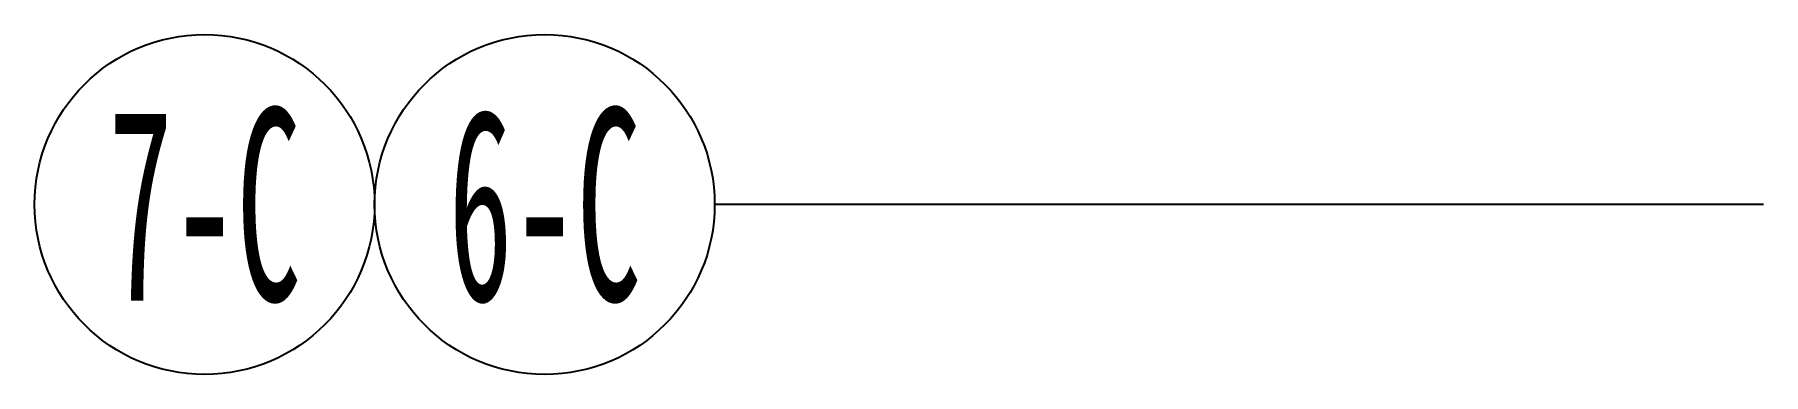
# Model space of a CAD drawing. Extents: x 31688 to 157843, y 203 to 96712.
# Drawn here: x 100302 to 102335, y 25283 to 25683 of the extents above; entities that cross this region are included whole.
import ezdxf
from ezdxf.enums import TextEntityAlignment as Align

# ---------------------------------------------------------------- set-up
doc = ezdxf.new("R2010")
doc.units = 0
doc.header["$LTSCALE"] = 1000
doc.header["$MEASUREMENT"] = 0
doc.layers.add('01-标注_轴线坐标', color=132, linetype='Continuous')
doc.styles.add('_TCH_AXIS', font='STXIHEI.TTF')

msp = doc.modelspace()

# ---------------------------------------------------------------- linework, layer by layer
at = {"layer": '01-标注_轴线坐标'}
msp.add_line((102335.3842716595, 25482.67654848642), (101101.7078359482, 25482.67654848641), dxfattribs=at)
for centre in [(100501.7078359482, 25482.67654848641), (100901.7078359482, 25482.67654848641)]:
    msp.add_circle(centre, 200, dxfattribs=at)

# ---------------------------------------------------------------- texts
at = {"layer": '01-标注_轴线坐标', "color": 7, "style": '_TCH_AXIS', "width": 0.4396703943496351}
for s, p, p2 in [('7-C', (100388.5707509583, 25369.53946349656), (100614.844920938, 25369.53946349656)), ('6-C', (100788.5707509583, 25369.53946349656), (101014.844920938, 25369.53946349656))]:
    msp.add_text(s, height=226.2741699796952, dxfattribs=at).set_placement(p, p2, align=Align.FIT)

doc.saveas('drawing.dxf')
